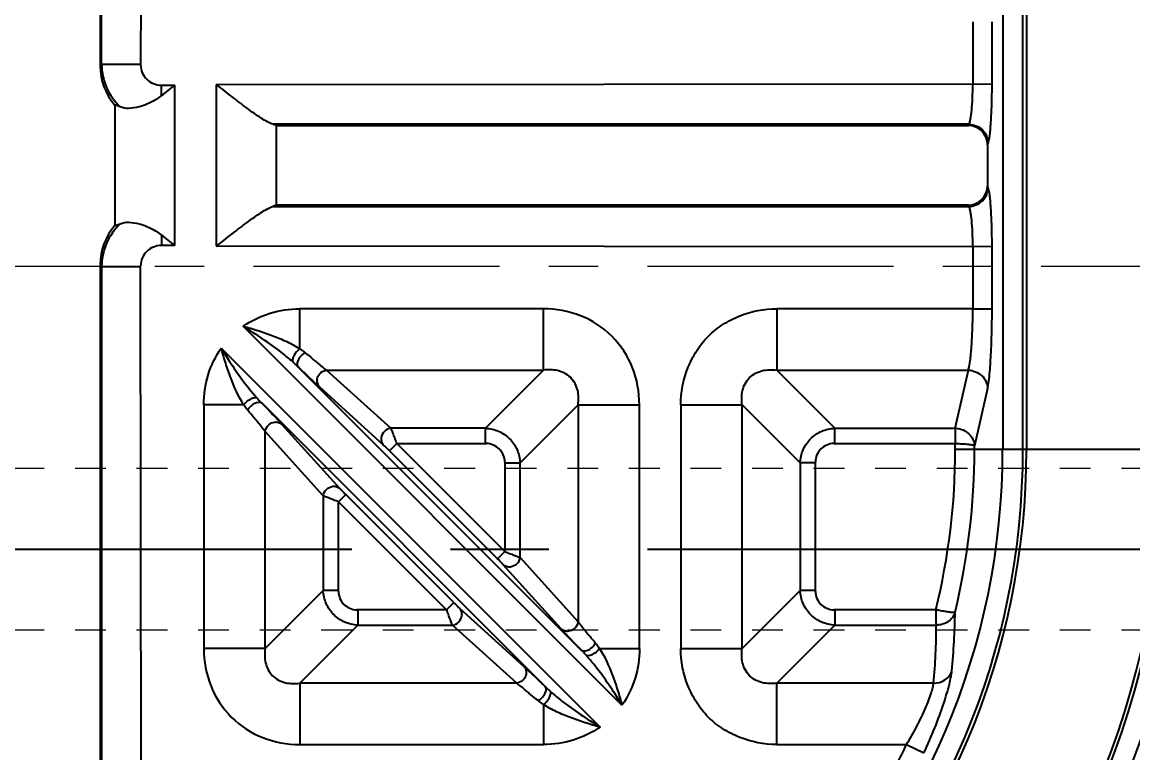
# Model space of a CAD drawing. Header units: millimetres. Extents: x 2141 to 4292, y -4498 to 2648.
# Drawn here: x 3425.3 to 3480.3, y -250.3 to -214.1 of the extents above; entities that cross this region are included whole.
import ezdxf

# ---------------------------------------------------------------- set-up
doc = ezdxf.new("R2010")
doc.units = ezdxf.units.MM
doc.header["$LTSCALE"] = 16.335
doc.header["$PDMODE"] = 3
doc.header["$PDSIZE"] = 0.3125
doc.linetypes.add('CENTER', pattern=[0.6, 0.375, -0.075, 0.075, -0.075])
doc.linetypes.add('HIDDEN', pattern=[0.2, 0.1, -0.1])
doc.layers.get('0').update_dxf_attribs({"linetype": 'CONTINUOUS'})
doc.layers.get('Defpoints').update_dxf_attribs({"linetype": 'CONTINUOUS'})
doc.layers.add('21', color=7, linetype='CONTINUOUS')
doc.layers.add('center', color=1, linetype='CENTER', lineweight=9)
doc.layers.add('cool', color=153, linetype='HIDDEN', lineweight=9)
doc.styles.get("Standard").update_dxf_attribs({"font": 'txt', "width": 0.8})
doc.dimstyles.get("Standard").update_dxf_attribs({"dimtxt": 0.15625, "dimasz": 0.1875, "dimexe": 0.125, "dimexo": 0.0625, "dimtad": 0, "dimtih": 1, "dimtoh": 1, "dimdsep": 46, "dimtxsty": 'Standard', "dimcen": 0.09, "dimadec": 0, "dimazin": 0, "dimtp": 0.01, "dimtm": 0.01, "dimtfac": 1, "dimtofl": 0, "dimtmove": 0, "dimatfit": 3, "dimfxl": 0, "dimtolj": 1, "dimarcsym": 0})

# ---------------------------------------------------------------- blocks, each defined once
blk = doc.blocks.new('*D51')
at = {"color": 4, "lineweight": -2}
blk.add_line((3563.281, -226.18), (3589.582, -226.18), dxfattribs=at)
at = {"layer": 'Defpoints', "color": 0}
for p in [(3421.161, -226.18), (3563.281, -226.18), (3589.582, -226.18)]:
    blk.add_point(p, dxfattribs=at)
at = {"color": 6, "insert": (3594.582, -226.18), "char_height": 5, "attachment_point": 5}
blk.add_mtext('\\A1;0.00', dxfattribs=at)
blk = doc.blocks.new('*D52')
at = {"color": 4, "lineweight": -2}
blk.add_line((3573.796, -240.18), (3589.582, -240.18), dxfattribs=at)
at = {"layer": 'Defpoints', "color": 0}
for p in [(3421.161, -226.18), (3573.796, -240.18), (3589.582, -240.18)]:
    blk.add_point(p, dxfattribs=at)
at = {"color": 6, "insert": (3596.248, -240.18), "char_height": 5, "attachment_point": 5}
blk.add_mtext('\\A1;14.00', dxfattribs=at)
blk = doc.blocks.new('*D53')
at = {"color": 4, "lineweight": -2}
blk.add_line((3561.235, -283.18), (3589.582, -283.18), dxfattribs=at)
at = {"layer": 'Defpoints', "color": 0}
for p in [(3421.161, -226.18), (3561.235, -283.18), (3589.582, -283.18)]:
    blk.add_point(p, dxfattribs=at)
at = {"color": 6, "insert": (3596.915, -283.18), "char_height": 5, "attachment_point": 5}
blk.add_mtext('\\A1;57.00', dxfattribs=at)
blk = doc.blocks.new('*D54')
at = {"color": 4, "lineweight": -2}
blk.add_line((3481.854, -307.968), (3589.582, -307.968), dxfattribs=at)
at = {"layer": 'Defpoints', "color": 0}
for p in [(3421.161, -226.18), (3481.854, -307.968), (3589.582, -307.968)]:
    blk.add_point(p, dxfattribs=at)
at = {"color": 6, "insert": (3596.915, -307.968), "char_height": 5, "attachment_point": 5}
blk.add_mtext('\\A1;81.79', dxfattribs=at)
blk = doc.blocks.new('*D55')
at = {"color": 4, "lineweight": -2}
blk.add_line((3516.556, -324.18), (3589.582, -324.18), dxfattribs=at)
at = {"layer": 'Defpoints', "color": 0}
for p in [(3421.161, -226.18), (3516.556, -324.18), (3589.582, -324.18)]:
    blk.add_point(p, dxfattribs=at)
at = {"color": 6, "insert": (3596.915, -324.18), "char_height": 5, "attachment_point": 5}
blk.add_mtext('\\A1;98.00', dxfattribs=at)
blk = doc.blocks.new('*D56')
at = {"color": 4, "lineweight": -2}
blk.add_line((3547.495, -344.18), (3589.582, -344.18), dxfattribs=at)
at = {"layer": 'Defpoints', "color": 0}
for p in [(3421.161, -226.18), (3547.495, -344.18), (3589.582, -344.18)]:
    blk.add_point(p, dxfattribs=at)
at = {"color": 6, "insert": (3597.582, -344.18), "char_height": 5, "attachment_point": 5}
blk.add_mtext('\\A1;118.00', dxfattribs=at)
blk = doc.blocks.new('*D58')
at = {"color": 4, "lineweight": -2}
blk.add_line((3474.154, -315.668), (3474.154, -389.677), dxfattribs=at)
at = {"layer": 'Defpoints', "color": 0}
for p in [(3421.161, -226.18), (3474.154, -315.668), (3474.154, -389.677)]:
    blk.add_point(p, dxfattribs=at)
at = {"color": 6, "insert": (3474.154, -397.677), "char_height": 5, "attachment_point": 5, "rotation": 90}
blk.add_mtext('\\A1;52.99', dxfattribs=at)
blk = doc.blocks.new('*D59')
at = {"color": 4, "lineweight": -2}
blk.add_line((3549.662, -339.842), (3549.662, -389.677), dxfattribs=at)
at = {"layer": 'Defpoints', "color": 0}
for p in [(3421.161, -226.18), (3549.662, -339.842), (3549.662, -389.677)]:
    blk.add_point(p, dxfattribs=at)
at = {"color": 6, "insert": (3549.662, -398.677), "char_height": 5, "attachment_point": 5, "rotation": 90}
blk.add_mtext('\\A1;128.50', dxfattribs=at)
blk = doc.blocks.new('*D61')
at = {"color": 4, "lineweight": -2}
blk.add_line((3527.113, -219.255), (3527.113, -60.351), dxfattribs=at)
at = {"layer": 'Defpoints', "color": 0}
for p in [(3527.113, -60.351), (3527.113, -219.255), (3421.161, -226.18)]:
    blk.add_point(p, dxfattribs=at)
at = {"color": 6, "insert": (3527.113, -51.351), "char_height": 5, "attachment_point": 5, "rotation": 90}
blk.add_mtext('\\A1;105.95', dxfattribs=at)
blk = doc.blocks.new('*D62')
at = {"color": 4, "lineweight": -2}
blk.add_line((3549.662, -116.98), (3549.662, -60.351), dxfattribs=at)
at = {"layer": 'Defpoints', "color": 0}
for p in [(3549.662, -60.351), (3549.662, -116.98), (3421.161, -226.18)]:
    blk.add_point(p, dxfattribs=at)
at = {"color": 6, "insert": (3549.662, -51.351), "char_height": 5, "attachment_point": 5, "rotation": 90}
blk.add_mtext('\\A1;128.50', dxfattribs=at)
blk = doc.blocks.new('*D63')
at = {"color": 4, "lineweight": -2}
blk.add_line((3553.176, -108.18), (3587.767, -108.18), dxfattribs=at)
at = {"layer": 'Defpoints', "color": 0}
for p in [(3553.176, -108.18), (3587.767, -108.18), (3421.161, -226.18)]:
    blk.add_point(p, dxfattribs=at)
at = {"color": 6, "insert": (3595.767, -108.18), "char_height": 5, "attachment_point": 5}
blk.add_mtext('\\A1;118.00', dxfattribs=at)
blk = doc.blocks.new('*D64')
at = {"color": 4, "lineweight": -2}
blk.add_line((3575.76, -166.18), (3587.767, -166.18), dxfattribs=at)
at = {"layer": 'Defpoints', "color": 0}
for p in [(3575.76, -166.18), (3587.767, -166.18), (3421.161, -226.18)]:
    blk.add_point(p, dxfattribs=at)
at = {"color": 6, "insert": (3594.767, -166.18), "char_height": 5, "attachment_point": 5}
blk.add_mtext('\\A1;60.00', dxfattribs=at)
blk = doc.blocks.new('*D65')
at = {"color": 4, "lineweight": -2}
blk.add_line((3529.038, -221.18), (3587.767, -221.18), dxfattribs=at)
at = {"layer": 'Defpoints', "color": 0}
for p in [(3529.038, -221.18), (3587.767, -221.18), (3421.161, -226.18)]:
    blk.add_point(p, dxfattribs=at)
at = {"color": 6, "insert": (3593.1, -221.18), "char_height": 5, "attachment_point": 5}
blk.add_mtext('\\A1;5.00', dxfattribs=at)

msp = doc.modelspace()

# ---------------------------------------------------------------- linework, layer by layer
at = {"layer": '21', "color": 7, "linetype": 'Continuous'}
for p, q in [((3431.177, -172.029), (3431.142, -216.207)), ((3429.136, -173.201), (3429.136, -216.24)), ((3429.205, -216.171), (3429.198, -173.174)), ((3473.827, -207.11), (3473.827, -235.25)), ((3474.832, -235.25), (3474.832, -207.11)), ((3475.01, -207.11), (3475.01, -235.25)), ((3472.349, -214.078), (3472.349, -217.169)), ((3473.301, -217.169), (3473.301, -214.077)), ((3429.136, -216.24), (3429.205, -216.171)), ((3429.205, -216.171), (3431.135, -216.171)), ((3432.163, -217.208), (3432.842, -217.208)), ((3432.174, -217.73), (3432.174, -217.211)), ((3432.842, -225.152), (3432.842, -217.208)), ((3473.301, -217.169), (3434.885, -217.196)), ((3434.885, -217.196), (3434.885, -225.164)), ((3429.86, -218.195), (3429.86, -224.165)), ((3472.157, -219.148), (3437.686, -219.144)), ((3437.866, -223.151), (3437.866, -219.21)), ((3437.866, -219.21), (3472.129, -219.21)), ((3472.129, -219.21), (3472.157, -219.148)), ((3473.074, -220.166), (3473.108, -220.088)), ((3473.074, -220.166), (3473.074, -222.194)), ((3473.108, -222.272), (3473.074, -222.194)), ((3437.686, -223.217), (3472.157, -223.212)), ((3472.129, -223.151), (3437.866, -223.151)), ((3472.157, -223.212), (3472.129, -223.151)), ((3432.174, -224.63), (3432.174, -225.149)), ((3432.842, -225.152), (3432.163, -225.152)), ((3434.885, -225.164), (3473.301, -225.192)), ((3472.349, -225.192), (3472.349, -228.282)), ((3473.301, -228.283), (3473.301, -225.192)), ((3429.136, -226.12), (3429.136, -269.159)), ((3429.205, -226.189), (3429.136, -226.12)), ((3429.205, -226.189), (3429.198, -269.186)), ((3429.205, -226.189), (3431.135, -226.189)), ((3431.177, -270.331), (3431.142, -226.154)), ((3439.018, -230.255), (3439.018, -228.282)), ((3451.091, -228.282), (3439.018, -228.282)), ((3451.091, -231.323), (3451.091, -228.282)), ((3462.636, -228.282), (3462.636, -231.323)), ((3472.349, -228.282), (3462.636, -228.282)), ((3472.349, -228.282), (3473.301, -228.283)), ((3454.975, -247.905), (3436.218, -229.148)), ((3435.134, -230.233), (3453.891, -248.99)), ((3452.972, -245.192), (3438.931, -231.151)), ((3440.345, -231.323), (3451.091, -231.323)), ((3440.345, -231.323), (3443.527, -234.196)), ((3448.218, -234.196), (3451.091, -231.323)), ((3462.636, -231.323), (3472.128, -231.323)), ((3462.636, -231.323), (3465.509, -234.196)), ((3471.471, -234.197), (3472.128, -231.323)), ((3443.172, -235.026), (3439.99, -232.153)), ((3473.08, -232.226), (3472.431, -235.063)), ((3434.267, -233.033), (3434.267, -245.105)), ((3436.24, -233.033), (3434.267, -233.033)), ((3437.136, -232.946), (3451.178, -246.987)), ((3452.801, -233.033), (3449.928, -235.906)), ((3452.801, -233.033), (3452.801, -243.779)), ((3452.801, -233.033), (3455.842, -233.033)), ((3455.842, -245.105), (3455.842, -233.033)), ((3457.885, -233.033), (3457.885, -245.105)), ((3457.885, -233.033), (3460.925, -233.033)), ((3460.925, -245.105), (3460.925, -233.033)), ((3463.798, -235.906), (3460.925, -233.033)), ((3438.138, -234.004), (3441.011, -237.186)), ((3448.218, -234.196), (3443.527, -234.196)), ((3448.218, -234.956), (3448.218, -234.196)), ((3465.509, -234.956), (3465.509, -234.196)), ((3465.509, -234.196), (3471.471, -234.197)), ((3437.308, -245.105), (3437.308, -234.359)), ((3440.181, -237.541), (3437.308, -234.359)), ((3443.464, -235.311), (3443.819, -234.956)), ((3443.464, -235.311), (3448.813, -240.659)), ((3443.819, -234.956), (3448.262, -234.956)), ((3443.819, -234.956), (3449.168, -240.304)), ((3465.464, -234.956), (3471.475, -234.956)), ((3471.479, -235.25), (3471.475, -234.956)), ((3483.676, -235.25), (3471.479, -235.25)), ((3472.431, -235.25), (3472.431, -235.063)), ((3449.168, -235.862), (3449.168, -240.304)), ((3449.168, -235.906), (3449.928, -235.906)), ((3449.928, -240.597), (3449.928, -235.906)), ((3463.798, -235.906), (3463.798, -242.232)), ((3464.559, -235.906), (3463.798, -235.906)), ((3464.559, -242.277), (3464.559, -235.861)), ((3440.181, -237.541), (3440.181, -242.232)), ((3440.941, -237.834), (3441.296, -237.479)), ((3446.645, -242.827), (3441.296, -237.479)), ((3440.941, -242.277), (3440.941, -237.834)), ((3446.29, -243.182), (3440.941, -237.834)), ((3449.168, -240.304), (3448.813, -240.659)), ((3449.928, -240.597), (3452.801, -243.779)), ((3451.971, -244.134), (3449.098, -240.952)), ((3437.308, -245.105), (3440.181, -242.232)), ((3440.941, -242.232), (3440.181, -242.232)), ((3460.925, -245.105), (3463.798, -242.232)), ((3464.559, -242.232), (3463.798, -242.232)), ((3446.645, -242.827), (3446.29, -243.182)), ((3446.29, -243.182), (3441.847, -243.182)), ((3441.891, -243.182), (3441.891, -243.943)), ((3446.937, -243.112), (3450.119, -245.985)), ((3470.519, -243.185), (3465.464, -243.182)), ((3465.509, -243.182), (3465.509, -243.943)), ((3441.891, -243.943), (3439.018, -246.816)), ((3441.891, -243.943), (3446.582, -243.943)), ((3449.764, -246.816), (3446.582, -243.943)), ((3465.509, -243.943), (3462.636, -246.816)), ((3465.509, -243.943), (3470.533, -243.943)), ((3437.308, -245.105), (3434.267, -245.105)), ((3453.869, -245.105), (3455.842, -245.105)), ((3457.885, -245.105), (3460.925, -245.105)), ((3439.018, -246.816), (3439.018, -249.856)), ((3449.764, -246.816), (3439.018, -246.816)), ((3470.408, -246.816), (3462.636, -246.816)), ((3462.636, -249.856), (3462.636, -246.816)), ((3451.091, -247.884), (3451.091, -249.856)), ((3439.018, -249.856), (3451.091, -249.856)), ((3462.636, -249.856), (3469.066, -249.856)), ((3469.066, -249.856), (3469.926, -250.264))]:
    msp.add_line(p, q, dxfattribs=at)
at = {"layer": '21', "color": 1, "linetype": 'CENTER', "ltscale": 3.980655}
msp.add_line((3261.161, -240.18), (3581.161, -240.18), dxfattribs=at)
at = {"layer": '21', "color": 8, "linetype": 'HIDDEN'}
msp.add_arc((3427.165, -221.18), 87.821, 218.45894, 155.70987, dxfattribs=at)
at = {"layer": '21', "color": 7, "linetype": 'Continuous'}
for centre, radius, start, end in [((3427.165, -221.18), 86.815, 1.1311, 88.87139), ((3427.165, -221.18), 85.811, 91.12889, 269.34896), ((3427.165, -221.18), 85.811, 1.129, 88.87112), ((3427.165, -221.18), 84.503, 2.75434, 87.24672), ((3427.165, -221.18), 83.513, 2.75328, 87.24672), ((3432.233, -216.11), 3.029, 181.1691, 226.05), ((3337.572, -95.423), 154.624, 307.72137, 308.03469), ((3427.165, -221.18), 85.811, 270.6696, 358.87114), ((3432.233, -226.25), 3.029, 133.95, 178.8309), ((3337.629, -346.864), 154.532, 51.96522, 52.27872), ((3506.353, -161.458), 96.968, 225.94934, 226.31759), ((3474.828, -194.452), 51.334, 226.3283, 226.9002), ((3373.094, -294.935), 89.13, 43.67307, 44.06704), ((3370.903, -288.164), 85.471, 39.55411, 39.93315), ((3403.585, -265.869), 47.004, 43.1184, 43.7118), ((3414.861, -255.296), 31.547, 42.9856, 43.0994), ((3438.22, -235.25), 44.794, 270, 0), ((3438.22, -235.25), 43.789, 270, 0), ((3438.22, -235.25), 43.61, 270, 0), ((3438.22, -235.25), 36.79, 270, 0), ((3438.22, -235.25), 36.611, 270, 0), ((3438.22, -235.25), 35.606, 270, 0), ((3438.22, -235.25), 33.259, 346.197, 360), ((3438.22, -235.25), 34.211, 346.3931, 0), ((3435.975, -242.828), 35.499, 354.5357, 359.2405), ((3475.248, -222.842), 31.547, 222.9856, 223.0994), ((3486.523, -212.269), 47.004, 223.1184, 223.7118), ((3519.206, -189.974), 85.471, 219.55411, 219.93315), ((3517.014, -183.203), 89.13, 223.67307, 224.06704), ((3415.964, -282.967), 50.343, 46.3259, 46.9385), ((3383.756, -316.681), 96.968, 45.94934, 46.31759), ((3438.22, -235.25), 45.389, 334.3656, 344.649), ((3438.22, -235.25), 34.129, 330.8017, 334.6608)]:
    msp.add_arc(centre, radius, start, end, dxfattribs=at)
for centre, major_axis, ratio, start_param, end_param in [((3432.198, -216.148), (2.197, 2.197), 0.970288, -3.911912, -3.209629), ((3472.116, -222.181), (-0.396, 0.888), 0.981863, 2.728558, 4.285729), ((3432.198, -226.212), (-2.197, 2.197), 0.970288, 0.068036, 0.770319)]:
    msp.add_ellipse(centre, major_axis=major_axis, ratio=ratio, start_param=start_param, end_param=end_param, dxfattribs=at)
for points, knots in [([(3431.142, -216.207), (3431.142, -216.338), (3431.198, -216.604), (3431.428, -216.935), (3431.766, -217.157), (3432.031, -217.208), (3432.163, -217.208)], [0, 0, 0, 0, 0.249856, 0.499904, 0.749972, 1, 1, 1, 1]), ([(3437.686, -219.144), (3437.594, -219.113), (3437.396, -219.019), (3436.967, -218.76), (3436.385, -218.337), (3435.648, -217.773), (3435.143, -217.373), (3434.885, -217.169)], [0, 0, 0, 0, 0.085145, 0.189844, 0.437388, 0.71296, 1, 1, 1, 1]), ([(3472.157, -219.148), (3472.175, -219.121), (3472.203, -219.041), (3472.237, -218.894), (3472.268, -218.695), (3472.307, -218.344), (3472.34, -217.83), (3472.349, -217.398), (3472.349, -217.169)], [0, 0, 0, 0, 0.049284, 0.125279, 0.226943, 0.351498, 0.654946, 1, 1, 1, 1]), ([(3473.108, -220.088), (3473.127, -220.044), (3473.155, -219.923), (3473.189, -219.701), (3473.22, -219.404), (3473.259, -218.888), (3473.292, -218.135), (3473.301, -217.505), (3473.301, -217.169)], [0, 0, 0, 0, 0.049369, 0.12622, 0.229289, 0.35465, 0.656082, 1, 1, 1, 1]), ([(3432.174, -217.73), (3432.003, -217.862), (3431.646, -218.083), (3431.092, -218.297), (3430.582, -218.385), (3430.26, -218.345), (3430.131, -218.29)], [0, 0, 0, 0, 0.296095, 0.570686, 0.807686, 1, 1, 1, 1]), ([(3430.131, -218.29), (3430.106, -218.28), (3430.017, -218.243), (3429.927, -218.209), (3429.86, -218.195)], [0, 0, 0, 0, 0.286258, 1, 1, 1, 1]), ([(3437.866, -219.21), (3437.853, -219.204), (3437.793, -219.179), (3437.733, -219.158), (3437.686, -219.144)], [0, 0, 0, 0, 0.228393, 1, 1, 1, 1]), ([(3473.074, -220.166), (3473.074, -220.042), (3473.026, -219.792), (3472.818, -219.474), (3472.503, -219.259), (3472.253, -219.21), (3472.129, -219.21)], [0, 0, 0, 0, 0.250062, 0.500057, 0.750004, 1, 1, 1, 1]), ([(3472.157, -219.148), (3472.275, -219.149), (3472.522, -219.199), (3472.843, -219.409), (3473.056, -219.726), (3473.107, -219.971), (3473.108, -220.088)], [0, 0, 0, 0, 0.241173, 0.501967, 0.761525, 1, 1, 1, 1]), ([(3472.157, -223.212), (3472.275, -223.211), (3472.522, -223.161), (3472.843, -222.951), (3473.056, -222.635), (3473.107, -222.389), (3473.108, -222.272)], [0, 0, 0, 0, 0.241173, 0.501967, 0.761525, 1, 1, 1, 1]), ([(3473.301, -225.192), (3473.301, -224.856), (3473.292, -224.225), (3473.259, -223.472), (3473.22, -222.956), (3473.189, -222.659), (3473.155, -222.438), (3473.127, -222.317), (3473.108, -222.272)], [0, 0, 0, 0, 0.343874, 0.64524, 0.770608, 0.873695, 0.950562, 1, 1, 1, 1]), ([(3434.885, -225.191), (3435.143, -224.987), (3435.648, -224.587), (3436.385, -224.023), (3436.967, -223.599), (3437.396, -223.341), (3437.594, -223.248), (3437.686, -223.216)], [0, 0, 0, 0, 0.287042, 0.562616, 0.810177, 0.914864, 1, 1, 1, 1]), ([(3437.866, -223.151), (3437.853, -223.156), (3437.793, -223.181), (3437.733, -223.202), (3437.686, -223.217)], [0, 0, 0, 0, 0.228393, 1, 1, 1, 1]), ([(3472.349, -225.192), (3472.349, -224.962), (3472.34, -224.53), (3472.307, -224.016), (3472.268, -223.665), (3472.237, -223.466), (3472.203, -223.319), (3472.175, -223.239), (3472.157, -223.212)], [0, 0, 0, 0, 0.34504, 0.648481, 0.773039, 0.874709, 0.950711, 1, 1, 1, 1]), ([(3429.86, -224.165), (3429.88, -224.161), (3429.973, -224.136), (3430.062, -224.099), (3430.131, -224.07)], [0, 0, 0, 0, 0.212554, 1, 1, 1, 1]), ([(3430.131, -224.07), (3430.26, -224.015), (3430.582, -223.975), (3431.092, -224.063), (3431.646, -224.277), (3432.003, -224.498), (3432.174, -224.63)], [0, 0, 0, 0, 0.192298, 0.429289, 0.703883, 1, 1, 1, 1]), ([(3432.163, -225.152), (3432.031, -225.152), (3431.766, -225.204), (3431.428, -225.425), (3431.198, -225.757), (3431.142, -226.022), (3431.142, -226.154)], [0, 0, 0, 0, 0.250033, 0.500104, 0.75015, 1, 1, 1, 1]), ([(3436.218, -229.148), (3436.623, -228.866), (3437.53, -228.425), (3438.524, -228.289), (3439.018, -228.282)], [0, 0, 0, 0, 0.499853, 1, 1, 1, 1]), ([(3455.842, -233.033), (3455.83, -232.412), (3455.62, -231.156), (3454.571, -229.553), (3452.967, -228.505), (3451.711, -228.292), (3451.091, -228.282)], [0, 0, 0, 0, 0.250133, 0.500024, 0.749898, 1, 1, 1, 1]), ([(3457.885, -233.033), (3457.885, -232.414), (3458.079, -231.474), (3458.635, -230.359), (3459.22, -229.619), (3459.961, -229.037), (3461.073, -228.471), (3462.016, -228.282), (3462.636, -228.282)], [0, 0, 0, 0, 0.249205, 0.37458, 0.499711, 0.62513, 0.750417, 1, 1, 1, 1]), ([(3472.128, -231.323), (3472.148, -231.258), (3472.181, -231.104), (3472.24, -230.714), (3472.296, -230.093), (3472.339, -229.233), (3472.349, -228.609), (3472.349, -228.282)], [0, 0, 0, 0, 0.066348, 0.154359, 0.38742, 0.678397, 1, 1, 1, 1]), ([(3473.08, -232.226), (3473.124, -232.026), (3473.185, -231.516), (3473.249, -230.624), (3473.291, -229.511), (3473.301, -228.706), (3473.301, -228.283)], [0, 0, 0, 0, 0.155116, 0.388819, 0.678996, 1, 1, 1, 1]), ([(3436.218, -229.148), (3436.469, -229.21), (3436.962, -229.358), (3437.683, -229.608), (3438.377, -229.892), (3438.81, -230.128), (3439.018, -230.255)], [0, 0, 0, 0, 0.256974, 0.510562, 0.758197, 1, 1, 1, 1]), ([(3438.672, -230.909), (3438.489, -230.746), (3437.712, -230.102), (3436.866, -229.549), (3436.218, -229.149)], [0, 0, 0, 0, 0.243598, 1, 1, 1, 1]), ([(3434.267, -233.033), (3434.267, -232.538), (3434.41, -231.544), (3434.848, -230.636), (3435.134, -230.233)], [0, 0, 0, 0, 0.500141, 1, 1, 1, 1]), ([(3436.24, -233.033), (3435.975, -232.618), (3435.671, -231.927), (3435.347, -230.976), (3435.2, -230.483), (3435.134, -230.233)], [0, 0, 0, 0, 0.48943, 0.742832, 1, 1, 1, 1]), ([(3435.134, -230.233), (3435.269, -230.451), (3435.806, -231.303), (3436.394, -232.127), (3436.895, -232.686)], [0, 0, 0, 0, 0.255115, 1, 1, 1, 1]), ([(3439.018, -230.255), (3438.905, -230.343), (3438.768, -230.508), (3438.666, -230.742), (3438.654, -230.862), (3438.672, -230.909)], [0, 0, 0, 0, 0.559062, 0.804091, 1, 1, 1, 1]), ([(3439.018, -230.255), (3439.042, -230.271), (3439.133, -230.335), (3439.223, -230.402), (3439.286, -230.456)], [0, 0, 0, 0, 0.255234, 1, 1, 1, 1]), ([(3438.931, -231.151), (3438.91, -231.131), (3438.825, -231.049), (3438.738, -230.969), (3438.672, -230.909)], [0, 0, 0, 0, 0.245894, 1, 1, 1, 1]), ([(3439.286, -230.456), (3439.207, -230.501), (3439.073, -230.615), (3438.912, -230.829), (3438.857, -231.071), (3438.931, -231.151)], [0, 0, 0, 0, 0.326171, 0.608674, 1, 1, 1, 1]), ([(3439.286, -230.456), (3439.324, -230.487), (3439.469, -230.608), (3439.614, -230.729), (3439.722, -230.818)], [0, 0, 0, 0, 0.259629, 1, 1, 1, 1]), ([(3439.722, -230.818), (3439.781, -230.867), (3439.988, -231.036), (3440.195, -231.206), (3440.345, -231.323)], [0, 0, 0, 0, 0.288624, 1, 1, 1, 1]), ([(3439.875, -231.798), (3439.884, -231.725), (3439.937, -231.571), (3440.049, -231.453), (3440.119, -231.407)], [0, 0, 0, 0, 0.467132, 1, 1, 1, 1]), ([(3452.801, -233.033), (3452.829, -232.801), (3452.841, -232.313), (3452.49, -231.634), (3451.811, -231.29), (3451.322, -231.289), (3451.091, -231.323)], [0, 0, 0, 0, 0.245134, 0.499509, 0.755178, 1, 1, 1, 1]), ([(3460.925, -233.033), (3460.892, -232.802), (3460.894, -232.435), (3461.059, -231.98), (3461.282, -231.678), (3461.584, -231.455), (3462.04, -231.291), (3462.405, -231.289), (3462.636, -231.323)], [0, 0, 0, 0, 0.243663, 0.370982, 0.500267, 0.629969, 0.756744, 1, 1, 1, 1]), ([(3472.128, -231.322), (3472.246, -231.325), (3472.489, -231.381), (3472.902, -231.628), (3473.074, -231.995), (3473.08, -232.225)], [0, 0, 0, 0, 0.249769, 0.512921, 1, 1, 1, 1]), ([(3439.753, -231.935), (3439.775, -231.955), (3439.853, -232.028), (3439.932, -232.101), (3439.99, -232.153)], [0, 0, 0, 0, 0.275816, 1, 1, 1, 1]), ([(3439.875, -231.798), (3439.868, -231.86), (3439.878, -231.991), (3439.944, -232.106), (3439.99, -232.153)], [0, 0, 0, 0, 0.490876, 1, 1, 1, 1]), ([(3436.24, -233.033), (3436.33, -232.917), (3436.498, -232.779), (3436.732, -232.68), (3436.849, -232.669), (3436.895, -232.686)], [0, 0, 0, 0, 0.574092, 0.80951, 1, 1, 1, 1]), ([(3436.441, -233.301), (3436.424, -233.28), (3436.354, -233.193), (3436.288, -233.102), (3436.24, -233.033)], [0, 0, 0, 0, 0.2442, 1, 1, 1, 1]), ([(3436.441, -233.301), (3436.479, -233.234), (3436.555, -233.137), (3436.683, -233.028), (3436.846, -232.92), (3437.053, -232.869), (3437.136, -232.946)], [0, 0, 0, 0, 0.275392, 0.435568, 0.59372, 1, 1, 1, 1]), ([(3436.895, -232.686), (3436.954, -232.753), (3437.034, -232.84), (3437.116, -232.925), (3437.136, -232.946)], [0, 0, 0, 0, 0.754184, 1, 1, 1, 1]), ([(3437.308, -234.359), (3437.274, -234.316), (3437.108, -234.107), (3436.938, -233.9), (3436.803, -233.736)], [0, 0, 0, 0, 0.204668, 1, 1, 1, 1]), ([(3437.308, -234.359), (3437.323, -234.233), (3437.448, -234.005), (3437.676, -233.902), (3437.783, -233.89)], [0, 0, 0, 0, 0.542612, 1, 1, 1, 1]), ([(3437.783, -233.89), (3437.845, -233.883), (3437.976, -233.892), (3438.092, -233.959), (3438.138, -234.004)], [0, 0, 0, 0, 0.490876, 1, 1, 1, 1]), ([(3438.138, -234.004), (3438.123, -233.988), (3438.057, -233.915), (3437.991, -233.843), (3437.938, -233.787)], [0, 0, 0, 0, 0.224462, 1, 1, 1, 1]), ([(3443.527, -234.196), (3443.41, -234.209), (3443.183, -234.325), (3443.071, -234.553), (3443.057, -234.671)], [0, 0, 0, 0, 0.498207, 1, 1, 1, 1]), ([(3443.527, -234.196), (3443.546, -234.234), (3443.584, -234.335), (3443.651, -234.508), (3443.731, -234.722), (3443.788, -234.876), (3443.819, -234.956)], [0, 0, 0, 0, 0.159278, 0.39582, 0.685285, 1, 1, 1, 1]), ([(3448.218, -234.196), (3448.437, -234.205), (3448.878, -234.306), (3449.438, -234.686), (3449.817, -235.246), (3449.919, -235.686), (3449.928, -235.906)], [0, 0, 0, 0, 0.249494, 0.500013, 0.750522, 1, 1, 1, 1]), ([(3463.798, -235.906), (3463.808, -235.686), (3463.909, -235.246), (3464.288, -234.685), (3464.849, -234.306), (3465.289, -234.205), (3465.509, -234.196)], [0, 0, 0, 0, 0.249494, 0.500013, 0.750522, 1, 1, 1, 1]), ([(3471.471, -234.197), (3471.468, -234.295), (3471.472, -234.548), (3471.474, -234.801), (3471.475, -234.956)], [0, 0, 0, 0, 0.387315, 1, 1, 1, 1]), ([(3471.522, -234.198), (3471.64, -234.206), (3471.873, -234.263), (3472.168, -234.458), (3472.372, -234.735), (3472.427, -234.955), (3472.431, -235.063)], [0, 0, 0, 0, 0.260233, 0.515852, 0.762467, 1, 1, 1, 1]), ([(3443.057, -234.671), (3443.05, -234.735), (3443.06, -234.867), (3443.128, -234.981), (3443.172, -235.026)], [0, 0, 0, 0, 0.510286, 1, 1, 1, 1]), ([(3443.464, -235.311), (3443.436, -235.283), (3443.339, -235.187), (3443.243, -235.091), (3443.172, -235.026)], [0, 0, 0, 0, 0.290562, 1, 1, 1, 1]), ([(3449.175, -235.861), (3449.165, -235.63), (3448.973, -235.15), (3448.494, -234.959), (3448.263, -234.948)], [0, 0, 0, 0, 0.500015, 1, 1, 1, 1]), ([(3465.464, -234.948), (3465.232, -234.959), (3464.753, -235.15), (3464.562, -235.63), (3464.551, -235.861)], [0, 0, 0, 0, 0.500011, 1, 1, 1, 1]), ([(3471.475, -234.956), (3471.592, -234.956), (3471.81, -234.962), (3472.067, -234.98), (3472.238, -235.003), (3472.33, -235.02), (3472.391, -235.038), (3472.424, -235.053), (3472.431, -235.063)], [0, 0, 0, 0, 0.361513, 0.673895, 0.797761, 0.894722, 0.962141, 1, 1, 1, 1]), ([(3440.181, -237.541), (3440.195, -237.425), (3440.31, -237.198), (3440.539, -237.085), (3440.656, -237.072)], [0, 0, 0, 0, 0.498224, 1, 1, 1, 1]), ([(3440.941, -237.834), (3440.862, -237.802), (3440.708, -237.746), (3440.494, -237.666), (3440.32, -237.598), (3440.22, -237.56), (3440.181, -237.541)], [0, 0, 0, 0, 0.314591, 0.604046, 0.840779, 1, 1, 1, 1]), ([(3440.656, -237.072), (3440.721, -237.064), (3440.852, -237.075), (3440.966, -237.143), (3441.011, -237.186)], [0, 0, 0, 0, 0.51024, 1, 1, 1, 1]), ([(3441.011, -237.186), (3441.028, -237.205), (3441.122, -237.303), (3441.218, -237.4), (3441.296, -237.479)], [0, 0, 0, 0, 0.183782, 1, 1, 1, 1]), ([(3449.168, -240.304), (3449.247, -240.336), (3449.401, -240.393), (3449.615, -240.472), (3449.788, -240.54), (3449.889, -240.578), (3449.928, -240.597)], [0, 0, 0, 0, 0.314591, 0.604046, 0.840779, 1, 1, 1, 1]), ([(3449.098, -240.952), (3449.081, -240.933), (3448.987, -240.835), (3448.891, -240.738), (3448.813, -240.659)], [0, 0, 0, 0, 0.183782, 1, 1, 1, 1]), ([(3449.928, -240.597), (3449.914, -240.713), (3449.798, -240.94), (3449.57, -241.053), (3449.453, -241.066)], [0, 0, 0, 0, 0.498224, 1, 1, 1, 1]), ([(3449.453, -241.066), (3449.388, -241.074), (3449.257, -241.063), (3449.142, -240.996), (3449.098, -240.952)], [0, 0, 0, 0, 0.51024, 1, 1, 1, 1]), ([(3441.891, -243.943), (3441.672, -243.933), (3441.231, -243.832), (3440.671, -243.453), (3440.292, -242.892), (3440.19, -242.452), (3440.181, -242.232)], [0, 0, 0, 0, 0.249494, 0.500013, 0.750522, 1, 1, 1, 1]), ([(3440.934, -242.277), (3440.944, -242.508), (3441.135, -242.988), (3441.615, -243.179), (3441.846, -243.19)], [0, 0, 0, 0, 0.500015, 1, 1, 1, 1]), ([(3465.509, -243.943), (3465.289, -243.933), (3464.848, -243.832), (3464.288, -243.453), (3463.909, -242.892), (3463.808, -242.452), (3463.798, -242.232)], [0, 0, 0, 0, 0.249492, 0.50001, 0.75052, 1, 1, 1, 1]), ([(3464.551, -242.277), (3464.562, -242.508), (3464.753, -242.988), (3465.232, -243.179), (3465.464, -243.19)], [0, 0, 0, 0, 0.500016, 1, 1, 1, 1]), ([(3446.645, -242.827), (3446.673, -242.855), (3446.769, -242.951), (3446.866, -243.048), (3446.937, -243.112)], [0, 0, 0, 0, 0.290562, 1, 1, 1, 1]), ([(3446.582, -243.943), (3446.563, -243.904), (3446.525, -243.803), (3446.458, -243.63), (3446.378, -243.416), (3446.321, -243.262), (3446.29, -243.182)], [0, 0, 0, 0, 0.159278, 0.39582, 0.685285, 1, 1, 1, 1]), ([(3446.582, -243.943), (3446.698, -243.929), (3446.926, -243.813), (3447.038, -243.585), (3447.052, -243.467)], [0, 0, 0, 0, 0.498207, 1, 1, 1, 1]), ([(3447.052, -243.467), (3447.059, -243.403), (3447.048, -243.271), (3446.981, -243.157), (3446.937, -243.112)], [0, 0, 0, 0, 0.510286, 1, 1, 1, 1]), ([(3470.519, -243.185), (3470.517, -243.34), (3470.515, -243.554), (3470.519, -243.807), (3470.527, -243.905), (3470.533, -243.943)], [0, 0, 0, 0, 0.613768, 0.846846, 1, 1, 1, 1]), ([(3471.471, -243.298), (3471.418, -243.485), (3471.156, -243.836), (3470.74, -243.948), (3470.533, -243.943)], [0, 0, 0, 0, 0.484811, 1, 1, 1, 1]), ([(3471.471, -243.298), (3471.463, -243.306), (3471.434, -243.314), (3471.35, -243.32), (3471.191, -243.305), (3470.956, -243.27), (3470.777, -243.236), (3470.68, -243.216)], [0, 0, 0, 0, 0.039349, 0.105617, 0.320546, 0.629758, 1, 1, 1, 1]), ([(3451.971, -244.134), (3451.985, -244.15), (3452.052, -244.223), (3452.118, -244.295), (3452.17, -244.351)], [0, 0, 0, 0, 0.224462, 1, 1, 1, 1]), ([(3452.326, -244.248), (3452.264, -244.255), (3452.133, -244.246), (3452.017, -244.179), (3451.971, -244.134)], [0, 0, 0, 0, 0.490876, 1, 1, 1, 1]), ([(3452.801, -243.779), (3452.786, -243.905), (3452.66, -244.133), (3452.433, -244.236), (3452.326, -244.248)], [0, 0, 0, 0, 0.542612, 1, 1, 1, 1]), ([(3452.801, -243.779), (3452.835, -243.822), (3453.001, -244.032), (3453.17, -244.238), (3453.306, -244.402)], [0, 0, 0, 0, 0.204668, 1, 1, 1, 1]), ([(3470.408, -246.816), (3470.449, -246.337), (3470.524, -245.381), (3470.539, -244.422), (3470.533, -243.943)], [0, 0, 0, 0, 0.500522, 1, 1, 1, 1]), ([(3434.267, -245.105), (3434.279, -245.726), (3434.489, -246.982), (3435.538, -248.585), (3437.142, -249.633), (3438.398, -249.846), (3439.018, -249.856)], [0, 0, 0, 0, 0.250133, 0.500024, 0.749898, 1, 1, 1, 1]), ([(3437.308, -245.105), (3437.28, -245.337), (3437.268, -245.825), (3437.619, -246.504), (3438.298, -246.848), (3438.787, -246.849), (3439.018, -246.816)], [0, 0, 0, 0, 0.245134, 0.499509, 0.755178, 1, 1, 1, 1]), ([(3453.667, -244.837), (3453.63, -244.904), (3453.554, -245.002), (3453.426, -245.11), (3453.263, -245.218), (3453.056, -245.269), (3452.972, -245.192)], [0, 0, 0, 0, 0.275392, 0.435568, 0.59372, 1, 1, 1, 1]), ([(3453.214, -245.452), (3453.155, -245.385), (3453.075, -245.298), (3452.993, -245.213), (3452.972, -245.192)], [0, 0, 0, 0, 0.754184, 1, 1, 1, 1]), ([(3453.869, -245.105), (3453.778, -245.221), (3453.611, -245.359), (3453.376, -245.458), (3453.26, -245.469), (3453.214, -245.452)], [0, 0, 0, 0, 0.574092, 0.80951, 1, 1, 1, 1]), ([(3453.667, -244.837), (3453.685, -244.858), (3453.755, -244.945), (3453.821, -245.036), (3453.869, -245.105)], [0, 0, 0, 0, 0.2442, 1, 1, 1, 1]), ([(3453.869, -245.105), (3454.134, -245.52), (3454.438, -246.211), (3454.762, -247.163), (3454.909, -247.655), (3454.975, -247.905)], [0, 0, 0, 0, 0.48943, 0.742832, 1, 1, 1, 1]), ([(3455.842, -245.105), (3455.842, -245.6), (3455.699, -246.594), (3455.261, -247.502), (3454.975, -247.905)], [0, 0, 0, 0, 0.500141, 1, 1, 1, 1]), ([(3462.636, -249.856), (3462.016, -249.856), (3461.077, -249.662), (3459.961, -249.106), (3459.222, -248.521), (3458.64, -247.78), (3458.074, -246.668), (3457.885, -245.726), (3457.885, -245.105)], [0, 0, 0, 0, 0.249205, 0.37458, 0.499711, 0.62513, 0.750418, 1, 1, 1, 1]), ([(3462.636, -246.816), (3462.405, -246.849), (3462.038, -246.847), (3461.583, -246.682), (3461.281, -246.459), (3461.058, -246.157), (3460.893, -245.701), (3460.892, -245.336), (3460.925, -245.105)], [0, 0, 0, 0, 0.243664, 0.370983, 0.500266, 0.629965, 0.756742, 1, 1, 1, 1]), ([(3454.975, -247.906), (3454.84, -247.687), (3454.303, -246.835), (3453.714, -246.011), (3453.214, -245.452)], [0, 0, 0, 0, 0.255115, 1, 1, 1, 1]), ([(3450.119, -245.985), (3450.184, -246.051), (3450.261, -246.228), (3450.212, -246.497), (3450.045, -246.722), (3449.863, -246.804), (3449.764, -246.816)], [0, 0, 0, 0, 0.253974, 0.485288, 0.725233, 1, 1, 1, 1]), ([(3450.337, -246.186), (3450.317, -246.167), (3450.245, -246.1), (3450.172, -246.033), (3450.119, -245.985)], [0, 0, 0, 0, 0.2745, 1, 1, 1, 1]), ([(3469.926, -250.264), (3470.119, -249.856), (3470.468, -249.061), (3470.886, -247.926), (3471.141, -247.075), (3471.267, -246.524), (3471.304, -246.302), (3471.313, -246.208)], [0, 0, 0, 0, 0.314738, 0.605542, 0.843704, 0.934067, 1, 1, 1, 1]), ([(3470.408, -246.816), (3470.598, -246.818), (3470.99, -246.711), (3471.249, -246.389), (3471.313, -246.208)], [0, 0, 0, 0, 0.498192, 1, 1, 1, 1]), ([(3450.387, -247.321), (3450.328, -247.271), (3450.121, -247.102), (3449.914, -246.932), (3449.764, -246.816)], [0, 0, 0, 0, 0.288624, 1, 1, 1, 1]), ([(3469.066, -249.856), (3469.249, -249.558), (3469.582, -248.969), (3469.992, -248.121), (3470.24, -247.476), (3470.363, -247.056), (3470.399, -246.887), (3470.408, -246.816)], [0, 0, 0, 0, 0.314931, 0.607018, 0.845644, 0.935044, 1, 1, 1, 1]), ([(3450.823, -247.682), (3450.785, -247.651), (3450.64, -247.53), (3450.495, -247.41), (3450.387, -247.321)], [0, 0, 0, 0, 0.259629, 1, 1, 1, 1]), ([(3450.823, -247.682), (3450.902, -247.637), (3451.036, -247.523), (3451.197, -247.309), (3451.252, -247.068), (3451.178, -246.987)], [0, 0, 0, 0, 0.326171, 0.608674, 1, 1, 1, 1]), ([(3451.091, -247.884), (3451.204, -247.795), (3451.341, -247.63), (3451.442, -247.397), (3451.455, -247.276), (3451.437, -247.229)], [0, 0, 0, 0, 0.559062, 0.804091, 1, 1, 1, 1]), ([(3451.178, -246.987), (3451.198, -247.007), (3451.283, -247.09), (3451.371, -247.169), (3451.437, -247.229)], [0, 0, 0, 0, 0.245894, 1, 1, 1, 1]), ([(3451.437, -247.229), (3451.62, -247.392), (3452.397, -248.036), (3453.243, -248.589), (3453.891, -248.99)], [0, 0, 0, 0, 0.243598, 1, 1, 1, 1]), ([(3451.091, -247.884), (3451.067, -247.867), (3450.976, -247.803), (3450.886, -247.736), (3450.823, -247.682)], [0, 0, 0, 0, 0.255234, 1, 1, 1, 1]), ([(3453.891, -248.99), (3453.639, -248.929), (3453.147, -248.78), (3452.426, -248.53), (3451.732, -248.246), (3451.299, -248.01), (3451.091, -247.884)], [0, 0, 0, 0, 0.256974, 0.510562, 0.758197, 1, 1, 1, 1]), ([(3453.891, -248.99), (3453.486, -249.273), (3452.579, -249.713), (3451.585, -249.849), (3451.091, -249.856)], [0, 0, 0, 0, 0.499853, 1, 1, 1, 1])]:
    msp.add_open_spline(points, degree=3, knots=knots, dxfattribs=at)
for points in [[(3440.119, -231.407), (3440.186, -231.362), (3440.265, -231.332), (3440.345, -231.323)], [(3471.522, -234.198), (3471.505, -234.196), (3471.488, -234.196), (3471.471, -234.197)], [(3470.68, -243.216), (3470.626, -243.207), (3470.572, -243.197), (3470.519, -243.185)]]:
    msp.add_open_spline(points, degree=3, dxfattribs=at)
at = {"layer": 'center', "color": 1, "linetype": 'CENTER', "ltscale": 1.990328}
msp.add_line((3261.161, -226.18), (3581.161, -226.18), dxfattribs=at)
at = {"layer": 'cool', "ltscale": 0.932966}
for p, q in [((3275.491, -236.18), (3566.831, -236.18)), ((3275.491, -244.18), (3566.831, -244.18))]:
    msp.add_line(p, q, dxfattribs=at)

# ---------------------------------------------------------------- dimensions: what is measured, and where the dimension line sits
for feature_location, offset, dtype, origin, picture, middle in [((3527.113, -219.255), (0, 158.904), 1, (3421.161, -226.18), '*D61', (3527.113, -51.351)), ((3549.662, -116.98), (0, 56.63), 1, (3421.161, -226.18), '*D62', (3549.662, -51.351)), ((3553.176, -108.18), (34.59, 0), 0, (3421.161, -226.18), '*D63', (3595.767, -108.18)), ((3575.76, -166.18), (12.007, 0), 0, (3421.161, -226.18), '*D64', (3594.767, -166.18)), ((3529.038, -221.18), (58.729, 0), 0, (3421.161, -226.18), '*D65', (3593.1, -221.18)), ((3563.280550456, -226.180448609), (26.301281572, 0), 0, (3421.161385516, -226.180448609), '*D51', (3594.581832028, -226.180448609)), ((3573.796, -240.18), (15.786, 0), 0, (3421.161, -226.18), '*D52', (3596.248, -240.18)), ((3561.235, -283.18), (28.346, 0), 0, (3421.161, -226.18), '*D53', (3596.915, -283.18)), ((3481.854, -307.968), (107.728, 0), 0, (3421.161, -226.18), '*D54', (3596.915, -307.968)), ((3516.556, -324.18), (73.026, 0), 0, (3421.161, -226.18), '*D55', (3596.915, -324.18)), ((3547.495, -344.18), (42.087, 0), 0, (3421.161, -226.18), '*D56', (3597.582, -344.18)), ((3474.154, -315.668), (0, -74.009), 1, (3421.161, -226.18), '*D58', (3474.154, -397.677)), ((3549.662, -339.842), (0, -49.834), 1, (3421.161, -226.18), '*D59', (3549.662, -398.677))]:
    dim = msp.add_ordinate_dim(feature_location=feature_location, offset=offset, dtype=dtype, origin=origin, dimstyle='Standard', override={"dimtxt": 5, "dimasz": 5, "dimexe": 0, "dimexo": 0, "dimgap": 0, "dimtih": 0, "dimtoh": 0, "dimzin": 0, "dimcen": 0, "dimclrd": 4, "dimclre": 4, "dimclrt": 6, "dimadec": 2, "dimtp": 0, "dimtm": 0, "dimtzin": 0})
    dim.commit()
    dim.dimension.update_dxf_attribs({"geometry": picture, "text_midpoint": middle})

doc.saveas('drawing.dxf')
